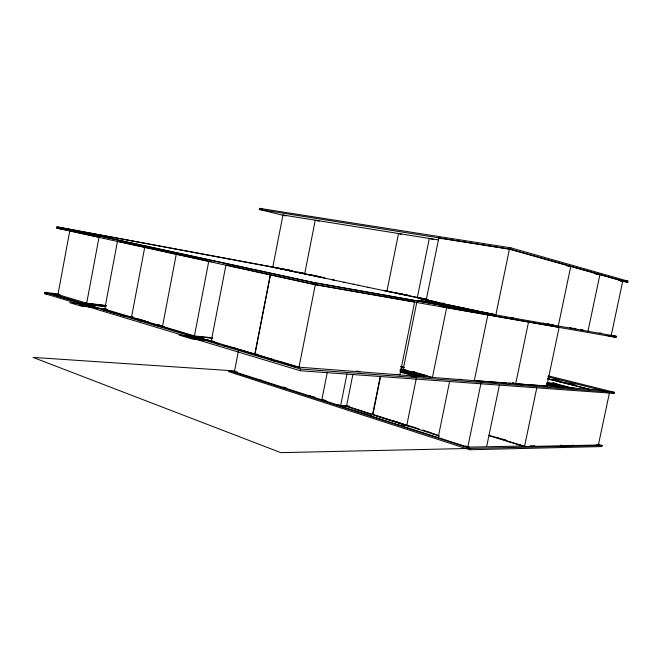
<?xml version="1.0" encoding="UTF-8"?>
<svg xmlns="http://www.w3.org/2000/svg" width="661" height="661" viewBox="0 0 661 661"><rect width="100%" height="100%" fill="white"/><g stroke="black" fill="none" stroke-linecap="round" stroke-linejoin="round"><path stroke-width="0.99" d="M548.415 375.902L614.309 392.32L614.077 393.402L300.301 370.738L44.667 293.633L44.907 292.327L58.218 294.005M611.21 335.226L616.242 336.275L616.011 337.374L313.884 284.47L56.755 228.161L56.995 226.847L286.411 269.647M212.743 337.788L194.425 335.945L104.727 309.158L117.468 241.248L175.297 253.898M131.522 317.156L144.742 247.214M194.425 335.945L208.785 261.219L176.289 254.113L162.507 326.418L164.539 326.633M285.18 215.841L259.294 209.43L259.509 208.347L510.903 247.858L627.95 281.14L627.719 282.247L620.596 281.041M349.727 406.226L340.589 405.92L234.407 371.713L238.348 351.454M254.84 353.999L270.332 274.687L315.338 284.527L414.629 301.937L399.872 374.878L299.012 367.185L208.339 340.241M254.997 354.04L270.489 274.72M438.408 239.893L282.966 215.023L272.778 267.176L292.079 270.812M313.884 284.47L314.223 282.759L616.242 336.275M299.012 367.185L315.338 284.527M300.301 370.738L300.639 369.028L614.309 392.32M327.195 372.804L321.816 399.872L323.857 399.955M340.589 405.92L346.992 373.862M352.825 374.746L346.546 406.118L372.887 414.563L380.546 376.555M386.925 291.278L398.533 233.507L401.475 234.283M380.232 376.53L372.564 414.554L439.582 436.045M417.314 297.69L429.311 238.431L433.286 239.489M416.802 302.226L403.193 369.441L405.218 369.606M509.416 249.189L495.866 314.859L426.196 300.119L438.805 238.001L509.416 249.189L622.745 281.107L611.251 335.317M416.248 378.703L406.738 425.519L408.795 425.535M401.02 368.846L432.418 377.456L446.671 307.58L440.738 306.307M438.136 437.59L449.637 381.422M474.309 380.645L487.868 314.801L447.679 307.753M342.547 405.986L343.538 406.308L340.82 406.218L371.499 415.62L369.879 415.587L397.74 424.569L404.292 426.18L402.698 426.163L467.798 447.15L480.935 383.463M627.719 282.247L510.623 249.214L510.903 247.858M469.847 449.753L470.12 448.431L228.706 370.507L228.499 371.573L469.847 449.753L601.907 446.555L602.138 445.481L598.18 444.341M499.452 384.826L486.612 446.77L467.798 447.15M528.552 321.932L515.687 383.793L512.713 383.016M488.446 435.475L524.512 446.58L536.773 387.924M558.289 325.931L570.749 266.466L566.708 265.796M432.418 377.456L546.796 386.164L559.132 327.294L488.892 314.975M587.984 331.194L599.907 274.679L594.85 273.836M609.359 393.27L598.37 445.002L596.396 444.432M572.831 445.456L562.387 445.679L560.478 445.109M524.512 446.58L599.519 444.977L597.561 444.407M602.138 445.481L280.842 452.653L33.05 357.403L234.878 370.92M487.587 446.745L522.735 446.035M519.042 444.894L519.918 444.878M519.637 445.076L520.504 445.06M465.03 446.258L466.575 446.233M507.954 441.482L508.83 441.465M508.532 441.655L509.408 441.647M431.426 433.434L433.286 433.434M431.997 433.616L433.029 433.616M408.391 426.048L345.686 406.085M404.788 424.726L405.631 424.742M393.138 420.991L393.981 421.007M393.675 421.164L394.096 421.173M341.307 405.59L347.422 405.788M337.622 404.962L339.58 405.028M323.014 400.26L326.038 400.376M308.786 395.675L310.761 395.757M312.777 396.964L314.752 397.046M260.244 380.034L261.244 380.1M234.407 371.713L237.415 371.912M294.872 366.458L297.153 366.632M297.326 366.681L299.375 366.838M551.993 386.239L574.054 388.131M292.104 366.475L295.888 366.764L277.108 361.146L273.315 360.832M423.189 376.497L409.812 375.473L411.109 375.836M508.598 383.083L514.407 383.529L512.415 383M516.522 383.686L523.661 384.231M525.702 384.388L541.004 385.553M543.036 385.71L545.077 385.867M552.522 386.379L573.748 388.106M588.662 389.172L589.24 389.213M423.751 376.663L410.952 375.688L411.605 375.869M474.92 380.629L506.309 383.025L505.698 382.859M546.209 386.007L589.091 389.279L547.432 378.753M268.754 359.468L272.555 359.782L226.277 345.934L222.46 345.579M569.311 384.206L574.516 384.636M569.278 384.297L575.062 384.768A11.526 0.768 12.2 0 0 559.966 381.86A11.303 0.752 12.1 0 0 555.521 379.868L549.63 379.356M400.219 370.623L408.3 371.523M400.359 370.755L407.201 371.308M400.558 370.887L414.877 372.06M546.944 382.777L553.976 383.355L572.542 388.015M400.227 371.168L412.224 372.143L431.253 377.365L400.359 375.018L397.905 374.324M413.398 372.242L414.926 372.358M547.25 383.149L556.322 383.884L555.86 383.578M278.248 361.484L280.537 361.666M400.326 371.424L408.961 372.118M546.829 383.215L556.992 384.033L555.124 383.38M270.448 359.154L272.745 359.344M250.833 353.28L253.13 353.486M253.287 353.528L255.32 353.709M550.762 379.538L556.05 380.001M252.7 353.842L257.914 354.263M549.084 379.216L549.679 379.265M233.73 348.165L236.035 348.38M215.841 343.596L219.659 343.96L161.747 326.633L157.929 326.228M207.918 340.109L206.265 339.952A15.831 1.504 10.4 0 1 184.08 335.722L212.231 338.002M206.835 340.118L208.479 340.283L195.582 336.755M208.546 340.63L192.401 339.068L178.875 334.978L195.02 336.589M213.321 341.183L211.28 340.985L225.955 264.978L269.498 274.505M212.71 341.415L214.718 341.605M212.14 338.101L207.033 337.482M184.634 335.887L196.689 337.085M157.533 324.898L159.475 325.105M152.013 324.452L159.979 325.262M160.218 325.699L162.251 325.914M140.553 320.511L145.238 320.982M145.42 321.279L142.123 320.916L155.252 324.848M139.388 320.668L142.371 320.99M142.627 321.064L145.916 321.428M125.879 316.214L133.01 317.016M124.21 316.115L126.367 316.355L103.356 309.464M133.563 317.387L128.06 316.768L140.636 320.469M133.249 318.263L137.852 318.776M284.288 269.49L283.445 269.349M81.708 305.803L95.738 307.456M102.901 308.58L105.876 308.935M106.851 309.208L79.89 305.754L69.653 302.647L95.019 305.671L87.781 303.515L106.214 305.737M104.727 309.158L106.975 309.431M101.207 309.216L107.454 309.943M86.74 304.49L92.292 305.151L85.071 302.994L106.603 305.597M92.59 304.952L105.743 306.522M93.027 305.085L105.859 306.613M67.158 298.879L69.05 299.185M49.335 293.658L59.986 294.88M44.667 293.633L47.732 294.013M403.764 294.484L409.151 295.566M404.706 294.641L405.524 294.839L404.392 294.641M300.978 273.043L300.449 272.952L302.87 273.472M259.294 209.43L510.623 249.214M401.409 294.013L402.26 294.178M404.813 294.616L405.4 294.839M623.877 280.454L627.95 281.14M618.679 280.421L622.745 281.107M283.511 269.358L283.949 269.44M425.783 299.152L425.676 299.119M408.093 295.31L407.118 295.145M303.515 273.58L305.06 273.844L304.258 273.737M289.353 270.638L289.857 270.746M453.008 305.919L451.066 305.622L455.834 306.721M440.755 305.035L314.091 282.569L63.481 228.136L270.68 266.771M442.779 305.407L493.354 314.372L456.602 306.935M610.822 335.226L610.904 335.259M281.255 268.903L281.883 269.019M464.509 308.274L452.471 306.117L481.852 312.289M460.155 307.745L419.008 300.408L444.704 305.878M460.287 307.72L468.558 309.199M423.42 301.284L477.705 311.017M489.545 313.521L469.781 309.629M280.52 268.721L279.487 268.531L281.693 269.002M303.986 273.621L301.499 273.158L302.391 273.373M305.068 273.852L304.407 273.77M434.029 301.416L420.917 299.045L464.898 308.423M426.196 300.119L437.227 302.11M442.242 303.019L444.25 303.382M209.793 261.401L211.801 261.764M300.705 273.043L300.218 272.943L300.895 273.076M304.547 273.794L305.035 273.852M404.152 294.616L398.839 293.641L421.388 298.235M422.313 298.4L424.015 298.863M415.967 297.409L427.097 299.433M424.345 299.177L428.328 299.896M343.86 282.222L345.306 282.495M353.197 284.197L354.643 284.461M358.047 285.221L359.493 285.486M367.632 287.246L369.069 287.51M389.8 291.518L383.892 290.435L392.708 292.302M394.724 292.426L396.691 292.782M385.644 291.005L402.673 294.153M422.891 298.615L423.792 298.813M292.435 271.299L303.597 273.373M312.099 274.959L311.091 274.769M294.426 271.745L295.17 271.894M299.053 272.704L300.581 273.01M301.102 273.133L302.523 273.381M317.652 276.323L304.68 273.918L315.264 220.187L319.213 221.179M319.42 276.653L321.386 277.017M322.634 277.248L324.634 277.62M305.787 274.15L320.775 276.926M56.755 228.161L66.901 230.045M317.412 276.637L318.875 276.909M323.56 277.942L325.022 278.207M332.566 279.843L334.028 280.107M425.717 299.16L426.609 299.301M288.246 269.985L290.278 270.366M285.172 269.762L290.592 270.779M301.35 272.712L304.837 273.431M300.259 272.943L300.681 273.034M279.95 268.63L280.388 268.713M282.28 269.11L283.106 269.283M283.792 269.407L284.213 269.473M291.774 271.134L292.476 271.266M404.119 294.5L404.681 294.583L404.028 294.484M422.668 298.574L422.032 298.442M426.056 299.193L426.527 299.309L425.981 299.177M281.735 268.953L282.561 269.118M299.441 272.349L298.02 272.068M289.576 270.68L288.973 270.539M280.702 268.746L282.487 269.126L281.594 268.977M295.731 271.621L294.17 271.316M404.425 294.608L403.945 294.517M302.242 273.018L300.309 272.629L302.482 273.133M292.6 271.002L291.08 270.688M282.429 269.093L283.214 269.258L282.792 269.167M400.888 293.905L402.194 294.12M289.634 270.399L287.684 269.994M333.02 279.231L333.706 279.372M599.692 332.896L601.601 333.293M573.814 328.236L575.797 328.649M580.986 329.732L583.019 330.153M569.741 327.509L571.815 327.972M573.715 328.343L575.847 328.814M580.895 329.872L583.663 330.426M606.947 335.474L616.011 337.374M547.192 323.601L549.398 324.088M551.233 324.444L553.348 324.89M545.085 323.584L543.284 323.246L543.896 323.378M313.388 275.232L315.413 275.637M403.97 294.418L405.912 294.831M316.222 276.034L316.991 276.199M397.509 293.211L402.028 294.162M418.578 297.723L424.114 298.797M278.645 268.275L291.03 270.977M300.16 272.919L301.697 273.241M268.192 266.251L428.287 300.011M512.176 317.751L511.548 317.619L513.498 317.982M482.497 312.43L483.133 312.562M485.191 312.926L455.148 307.555L456.891 307.91M460.039 307.811L460.659 307.943M461.287 308.076L477.705 311.554M478.341 311.686L478.985 311.827M457.924 307.431L458.544 307.563M459.172 307.695L475.606 311.182M476.25 311.314L476.887 311.455M453.644 306.671L454.264 306.803M454.892 306.935L473.499 310.81M474.144 310.943L474.78 311.083M449.315 305.894L449.943 306.026M450.562 306.167L469.244 310.05M469.888 310.191L470.533 310.323M444.927 305.118L445.555 305.25M446.183 305.382L464.931 309.29M465.575 309.422L466.22 309.563M440.49 304.324L441.118 304.457M441.755 304.589L460.568 308.513M461.213 308.654L461.865 308.786M437.243 303.746L438.499 304.01M433.963 303.159L450.678 306.803M56.995 226.847L314.38 282.784M282.966 215.023L285.907 215.75M259.509 208.347L262.491 209.091M547.82 376.844L607.773 391.833M612.078 392.907L614.077 393.402M606.286 391.725L599.767 390.097L589.662 389.321L547.63 378.753M553.422 383.554L553.992 383.694M554.562 383.843L569.187 387.553M569.765 387.701L570.344 387.85M551.712 383.413L552.282 383.554M552.852 383.702L567.502 387.429M568.08 387.569L568.658 387.718M549.993 383.273L550.563 383.413M551.125 383.562L565.799 387.296M566.386 387.445L566.964 387.594M548.258 383.132L548.828 383.281M549.398 383.421L564.097 387.164M564.676 387.313L565.262 387.462M547.663 383.281L562.379 387.032M562.965 387.181L563.544 387.329M546.895 383.388L560.652 386.9M561.239 387.049L561.825 387.197M547.101 383.752L558.917 386.768M559.503 386.916L560.09 387.065M547.308 384.115L557.173 386.635M557.76 386.784L558.347 386.933M546.523 384.223L555.414 386.495M556 386.652L556.587 386.801M546.721 384.595L553.645 386.363M554.232 386.511L554.827 386.668M544.829 385.652L546.796 386.164M513.514 383.091L515.506 383.611M438.805 238.001L441.771 238.803M459.569 379.158L461.675 379.678M400.632 366.417L402.615 366.962M400.607 366.624L404.532 367.698M413.365 371.936L426.254 375.465A14.327 1.272 11.7 0 0 426.849 375.506M412.902 371.895L414.455 372.325M407.597 371.771L408.225 371.936M408.853 372.11L409.597 372.317M399.922 369.863L403.714 370.904M404.334 371.077L404.962 371.251M547.3 384.942L553.05 386.528M405.201 371.573L405.829 371.746M406.457 371.92L423.015 376.481M423.66 376.663L424.304 376.836L407.878 371.788M401.929 370.879L402.557 371.052M402.797 371.375L403.425 371.548M404.053 371.722L420.627 376.299M421.272 376.481L421.916 376.654M400.368 371.185L400.996 371.358M401.632 371.532L418.223 376.117M418.867 376.291L419.52 376.473M400.169 371.598L415.802 375.927M416.447 376.109L417.099 376.291M400.649 372.217L413.365 375.745M414.017 375.927L414.662 376.101M357.783 371.176L360.105 371.846M356.378 371.069L358.7 371.738M572.533 445.134L573.855 445.522M207.678 337.548L208.232 337.713M138.777 319.048L144.321 320.701M234.886 348.273L251.981 353.387M253.849 353.941L271.597 359.245M279.396 361.575L296.012 366.541M51.451 293.922L98.125 307.894M50.723 293.831L67.893 298.97M68.314 299.103L87.103 304.729M102.612 309.381L125.615 316.272M49.988 293.74L96.638 307.72M101.868 309.29L124.871 316.189M44.907 292.327L300.639 369.028M533.328 445.721L535.096 446.258L525.09 446.472L505.805 440.532M530.51 445.712L532.816 446.307M502.806 439.218L505.599 440.077M495.924 437.218L498.725 438.078M502.451 439.226L505.244 440.086L488.76 435.293M408.448 425.444L409.002 425.626M410.266 426.064L418.9 428.824M422.734 430.055L431.369 432.815M394.956 421.321L399.806 422.875M407.482 425.263L408.581 425.618M395.063 421.478L404.664 424.56M432.459 433.434L437.276 434.979M374.399 414.984L407.531 425.61M283.387 387.015L286.238 387.933M467.492 446.53L469.335 447.117M555.653 383.735L552.993 382.694L553.976 383.355M82.154 305.936A17.046 1.405 10 0 1 86.806 304.779M147.13 321.568A20.326 1.826 10.3 0 1 148.394 321.725M69.802 230.714L57.953 294.624L86.69 303.192L99.034 237.101L69.802 230.714"/></g></svg>
